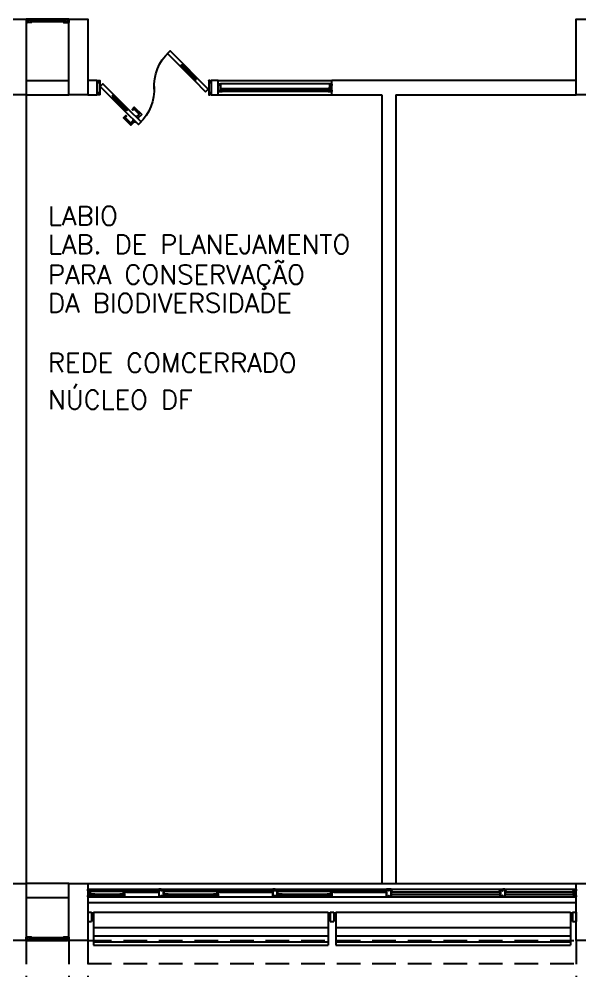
# Model space of a CAD drawing. Header units: millimetres. Extents: x 2686 to 2939, y 1294 to 1441.
# Drawn here: x 2766.4 to 2772.31, y 1304 to 1314.05 of the extents above; entities that cross this region are included whole.
import ezdxf

# ---------------------------------------------------------------- set-up
doc = ezdxf.new("R2010")
doc.units = ezdxf.units.MM
doc.linetypes.add('HIDDEN', pattern=[0.375, 0.25, -0.125])
for name, color, linetype in [('AR-ALV', 2, 'Continuous'), ('AR-ESQ', 1, 'Continuous'), ('AR-ESTC', 3, 'Continuous'), ('AR-PORTA', 1, 'Continuous'), ('AR-PROJ', 1, 'HIDDEN'), ('BR-LINHAS', 1, 'Continuous'), ('BR-MONTANTE', 242, 'Continuous'), ('BR-PAINEL', 1, 'Continuous'), ('BR-SUPORTE', 1, 'Continuous'), ('DT-ESQ-BAGUETE-C', 1, 'Continuous'), ('DT-ESQ-BAGUETE-V', 1, 'Continuous'), ('DT-ESQ-CHAPA DOBRADA-V', 1, 'Continuous'), ('DT-ESQ-MARCO-V', 1, 'Continuous'), ('DT-ESQ-PERFIL CADEIRA-C', 2, 'Continuous'), ('DT-ESQ-PERFIL CADEIRA-V', 2, 'Continuous'), ('DT-ESQ-PERFIL U SIMPLES-C', 2, 'Continuous'), ('DT-ESQ-PERFIL U-C', 2, 'Continuous'), ('DT-ESQ-PERFIL U-V', 1, 'Continuous'), ('DT-ESQ-VENEZIANA-C', 1, 'Continuous'), ('DT-ESQ-VENEZIANA-V', 1, 'Continuous'), ('DT-ESQ-VIDRO-C', 2, 'Continuous'), ('DT-TXTMOD', 1, 'Continuous'), ('maçaneta', 1, 'Continuous'), ('mov', 1, 'Continuous'), ('PG-PROJ', 1, 'HIDDEN'), ('PM-PERFIL U-C', 2, 'Continuous'), ('PM-VIDRO', 2, 'Continuous'), ('pm1', 2, 'Continuous'), ('pm2', 2, 'Continuous'), ('TEXTO', 2, 'Continuous')]:
    doc.layers.add(name, color=color, linetype=linetype)
doc.styles.add('S10', font='simplex.shx', dxfattribs={"height": 0.1})
doc.styles.add('UNB-100', font='simplex.shx', dxfattribs={"height": 0.2})

# ---------------------------------------------------------------- blocks, each defined once
blk = doc.blocks.new('EF39-P')
at = {"layer": 'DT-ESQ-BAGUETE-C', "ltscale": 0.1}
for points in [[(0.422, -0.08), (0.409, -0.08), (0.409, -0.078), (0.422, -0.078, 0.414214), (0.422, -0.078), (0.422, -0.067, 0.414214), (0.422, -0.067), (0.409, -0.067), (0.409, -0.065), (0.422, -0.065, -0.414214), (0.424, -0.067), (0.424, -0.078, -0.414214)], [(0.702, -0.08), (0.715, -0.08), (0.715, -0.078), (0.702, -0.078, -0.414214), (0.702, -0.078), (0.702, -0.067, -0.414214), (0.702, -0.067), (0.715, -0.067), (0.715, -0.065), (0.702, -0.065, 0.414214), (0.7, -0.067), (0.7, -0.078, 0.414214)], [(1.41, -0.08), (1.396, -0.08), (1.396, -0.078), (1.409, -0.078, 0.414214), (1.41, -0.078), (1.41, -0.067, 0.414214), (1.409, -0.067), (1.396, -0.067), (1.396, -0.065), (1.41, -0.065, -0.414214), (1.411, -0.067), (1.411, -0.078, -0.414214)], [(1.901, -0.08), (1.915, -0.08), (1.915, -0.078), (1.902, -0.078, -0.414214), (1.901, -0.078), (1.901, -0.067, -0.414214), (1.902, -0.067), (1.915, -0.067), (1.915, -0.065), (1.901, -0.065, 0.414214), (1.9, -0.067), (1.9, -0.078, 0.414214)], [(2.61, -0.08), (2.596, -0.08), (2.596, -0.078), (2.609, -0.078, 0.414214), (2.61, -0.078), (2.61, -0.067, 0.414214), (2.609, -0.067), (2.596, -0.067), (2.596, -0.065), (2.61, -0.065, -0.414214), (2.611, -0.067), (2.611, -0.078, -0.414214)], [(3.101, -0.08), (3.115, -0.08), (3.115, -0.078), (3.102, -0.078, -0.414214), (3.101, -0.078), (3.101, -0.067, -0.414214), (3.102, -0.067), (3.115, -0.067), (3.115, -0.065), (3.101, -0.065, 0.414214), (3.1, -0.067), (3.1, -0.078, 0.414214)], [(0.073, -0.125), (0.06, -0.125), (0.06, -0.124), (0.073, -0.124, 0.414214), (0.073, -0.123), (0.073, -0.112, 0.414214), (0.073, -0.112), (0.06, -0.112), (0.06, -0.11), (0.073, -0.11, -0.414214), (0.075, -0.112), (0.075, -0.124, -0.414214)], [(0.339, -0.125), (0.352, -0.125), (0.352, -0.124), (0.339, -0.124, -0.414214), (0.339, -0.123), (0.339, -0.112, -0.414214), (0.339, -0.112), (0.352, -0.112), (0.352, -0.11), (0.339, -0.11, 0.414214), (0.337, -0.112), (0.337, -0.124, 0.414214)], [(0.848, -0.125), (0.835, -0.125), (0.835, -0.124), (0.848, -0.124, 0.414214), (0.848, -0.123), (0.848, -0.112, 0.414214), (0.848, -0.112), (0.835, -0.112), (0.835, -0.11), (0.848, -0.11, -0.414214), (0.85, -0.112), (0.85, -0.124, -0.414214)], [(1.326, -0.125), (1.34, -0.125), (1.34, -0.124), (1.327, -0.124, -0.414214), (1.326, -0.123), (1.326, -0.112, -0.414214), (1.327, -0.112), (1.34, -0.112), (1.34, -0.11), (1.326, -0.11, 0.414214), (1.325, -0.112), (1.325, -0.124, 0.414214)], [(2.048, -0.125), (2.035, -0.125), (2.035, -0.124), (2.048, -0.124, 0.414214), (2.048, -0.123), (2.048, -0.112, 0.414214), (2.048, -0.112), (2.035, -0.112), (2.035, -0.11), (2.048, -0.11, -0.414214), (2.05, -0.112), (2.05, -0.124, -0.414214)], [(2.526, -0.125), (2.54, -0.125), (2.54, -0.124), (2.527, -0.124, -0.414214), (2.526, -0.123), (2.526, -0.112, -0.414214), (2.527, -0.112), (2.54, -0.112), (2.54, -0.11), (2.526, -0.11, 0.414214), (2.525, -0.112), (2.525, -0.124, 0.414214)]]:
    blk.add_lwpolyline(points, format="xyb", close=True, dxfattribs=at)
at = {"layer": 'DT-ESQ-BAGUETE-V', "ltscale": 0.1}
for p, q in [((0.422, -0.065), (0.702, -0.065)), ((1.41, -0.065), (1.901, -0.065)), ((2.61, -0.065), (3.101, -0.065)), ((0.073, -0.11), (0.339, -0.11)), ((0.848, -0.11), (1.326, -0.11)), ((2.048, -0.11), (2.526, -0.11))]:
    blk.add_line(p, q, dxfattribs=at)
at = {"layer": 'DT-ESQ-CHAPA DOBRADA-V', "ltscale": 0.1}
for p, q in [((0.025, -0.077), (0.374, -0.077)), ((0.025, -0.08), (0.374, -0.08)), ((0.8, -0.077), (1.361, -0.077)), ((0.8, -0.08), (1.361, -0.08)), ((2, -0.077), (2.561, -0.077)), ((2, -0.08), (2.561, -0.08))]:
    blk.add_line(p, q, dxfattribs=at)
at = {"layer": 'DT-ESQ-MARCO-V', "ltscale": 0.1}
for p, q in [((3.198, -0.06), (4.351, -0.06)), ((4.398, -0.06), (5.126, -0.06)), ((3.198, -0.14), (4.351, -0.14)), ((4.398, -0.14), (5.126, -0.14))]:
    blk.add_line(p, q, dxfattribs=at)
at = {"layer": 'DT-ESQ-PERFIL CADEIRA-C', "ltscale": 0.1}
for p, q in [((0.376, -0.088), (0.422, -0.088)), ((0.75, -0.088), (0.702, -0.088)), ((1.363, -0.088), (1.41, -0.088)), ((1.95, -0.088), (1.901, -0.088)), ((2.563, -0.088), (2.61, -0.088)), ((3.15, -0.088), (3.101, -0.088)), ((0.025, -0.134), (0.073, -0.134)), ((0.385, -0.134), (0.339, -0.134)), ((0.8, -0.134), (0.848, -0.134)), ((1.373, -0.134), (1.326, -0.134)), ((2, -0.134), (2.048, -0.134)), ((2.573, -0.134), (2.526, -0.134))]:
    blk.add_line(p, q, dxfattribs=at)
for points in [[(0.422, -0.087, -1), (0.422, -0.09), (0.376, -0.09, -0.414214), (0.374, -0.088), (0.374, -0.067, -0.414214), (0.376, -0.065), (0.407, -0.065, -0.414214), (0.409, -0.067), (0.409, -0.087)], [(0.409, -0.088, -0.198913), (0.408, -0.088, -0.198913), (0.407, -0.087), (0.407, -0.067, 0.414214), (0.407, -0.067), (0.376, -0.067, 0.414214), (0.375, -0.067), (0.375, -0.088, 0.414214), (0.376, -0.088)], [(0.702, -0.09), (0.75, -0.09), (0.75, -0.088), (0.715, -0.088, 0.198912), (0.716, -0.088, 0.198913), (0.716, -0.087), (0.716, -0.067, -0.414214), (0.717, -0.067), (0.75, -0.067), (0.75, -0.065), (0.716, -0.065, 0.414214), (0.715, -0.067), (0.715, -0.078), (0.715, -0.08), (0.715, -0.087), (0.702, -0.087, 1)], [(1.41, -0.087, -1), (1.41, -0.09), (1.363, -0.09, -0.414214), (1.361, -0.088), (1.361, -0.067, -0.414214), (1.363, -0.065), (1.395, -0.065, -0.414214), (1.396, -0.067), (1.396, -0.087)], [(1.396, -0.088, -0.198913), (1.395, -0.088, -0.198913), (1.395, -0.087), (1.395, -0.067, 0.414214), (1.394, -0.067), (1.363, -0.067, 0.414214), (1.363, -0.067), (1.363, -0.088, 0.414214), (1.363, -0.088)], [(1.901, -0.09), (1.95, -0.09), (1.95, -0.088), (1.915, -0.088, 0.198912), (1.916, -0.088, 0.198913), (1.916, -0.087), (1.916, -0.067, -0.414214), (1.917, -0.067), (1.95, -0.067), (1.95, -0.065), (1.916, -0.065, 0.414214), (1.915, -0.067), (1.915, -0.078), (1.915, -0.08), (1.915, -0.087), (1.901, -0.087, 1)], [(2.61, -0.087, -1), (2.61, -0.09), (2.563, -0.09, -0.414214), (2.561, -0.088), (2.561, -0.067, -0.414214), (2.563, -0.065), (2.595, -0.065, -0.414214), (2.596, -0.067), (2.596, -0.087)], [(2.596, -0.088, -0.198913), (2.595, -0.088, -0.198913), (2.595, -0.087), (2.595, -0.067, 0.414214), (2.594, -0.067), (2.563, -0.067, 0.414214), (2.563, -0.067), (2.563, -0.088, 0.414214), (2.563, -0.088)], [(3.101, -0.09), (3.15, -0.09), (3.15, -0.088), (3.115, -0.088, 0.198912), (3.116, -0.088, 0.198913), (3.116, -0.087), (3.116, -0.067, -0.414214), (3.117, -0.067), (3.15, -0.067), (3.15, -0.065), (3.116, -0.065, 0.414214), (3.115, -0.067), (3.115, -0.078), (3.115, -0.08), (3.115, -0.087), (3.101, -0.087, 1)], [(0.073, -0.135), (0.025, -0.135), (0.025, -0.134), (0.06, -0.134, -0.198912), (0.059, -0.133, -0.198913), (0.058, -0.132), (0.058, -0.112, 0.414214), (0.058, -0.112), (0.025, -0.112), (0.025, -0.11), (0.058, -0.11, -0.414214), (0.06, -0.112), (0.06, -0.124), (0.06, -0.125), (0.06, -0.132), (0.073, -0.132, -1)], [(0.339, -0.132, 1), (0.339, -0.135), (0.385, -0.135, 0.414214), (0.387, -0.133), (0.387, -0.112, 0.414214), (0.385, -0.11), (0.354, -0.11, 0.414214), (0.352, -0.112), (0.352, -0.132)], [(0.352, -0.134, 0.198913), (0.354, -0.133, 0.198913), (0.354, -0.132), (0.354, -0.112, -0.414214), (0.354, -0.112), (0.385, -0.112, -0.414214), (0.386, -0.112), (0.386, -0.133, -0.414214), (0.385, -0.134)], [(0.848, -0.135), (0.8, -0.135), (0.8, -0.134), (0.835, -0.134, -0.198912), (0.834, -0.133, -0.198913), (0.833, -0.132), (0.833, -0.112, 0.414214), (0.833, -0.112), (0.8, -0.112), (0.8, -0.11), (0.833, -0.11, -0.414214), (0.835, -0.112), (0.835, -0.124), (0.835, -0.125), (0.835, -0.132), (0.848, -0.132, -1)], [(1.326, -0.132, 1), (1.326, -0.135), (1.373, -0.135, 0.414214), (1.375, -0.133), (1.375, -0.112, 0.414214), (1.373, -0.11), (1.341, -0.11, 0.414214), (1.34, -0.112), (1.34, -0.132)], [(1.34, -0.134, 0.198913), (1.341, -0.133, 0.198913), (1.341, -0.132), (1.341, -0.112, -0.414214), (1.342, -0.112), (1.373, -0.112, -0.414214), (1.373, -0.112), (1.373, -0.133, -0.414214), (1.373, -0.134)], [(2.048, -0.135), (2, -0.135), (2, -0.134), (2.035, -0.134, -0.198912), (2.034, -0.133, -0.198913), (2.033, -0.132), (2.033, -0.112, 0.414214), (2.033, -0.112), (2, -0.112), (2, -0.11), (2.033, -0.11, -0.414214), (2.035, -0.112), (2.035, -0.124), (2.035, -0.125), (2.035, -0.132), (2.048, -0.132, -1)], [(2.526, -0.132, 1), (2.526, -0.135), (2.573, -0.135, 0.414214), (2.575, -0.133), (2.575, -0.112, 0.414214), (2.573, -0.11), (2.541, -0.11, 0.414214), (2.54, -0.112), (2.54, -0.132)], [(2.54, -0.134, 0.198913), (2.541, -0.133, 0.198913), (2.541, -0.132), (2.541, -0.112, -0.414214), (2.542, -0.112), (2.573, -0.112, -0.414214), (2.573, -0.112), (2.573, -0.133, -0.414214), (2.573, -0.134)]]:
    blk.add_lwpolyline(points, format="xyb", close=True, dxfattribs=at)
at = {"layer": 'DT-ESQ-PERFIL CADEIRA-V', "ltscale": 0.1}
for p, q in [((0.407, -0.09), (0.702, -0.09)), ((1.395, -0.09), (1.901, -0.09)), ((2.595, -0.09), (3.101, -0.09)), ((0.073, -0.135), (0.339, -0.135)), ((0.848, -0.135), (1.326, -0.135)), ((2.048, -0.135), (2.526, -0.135))]:
    blk.add_line(p, q, dxfattribs=at)
at = {"layer": 'DT-ESQ-PERFIL U SIMPLES-C', "ltscale": 0.1}
for points in [[(0.376, -0.102), (0.384, -0.102), (0.384, -0.1), (0.376, -0.1, -0.414214), (0.375, -0.1), (0.375, -0.092, -0.414214), (0.376, -0.091), (0.384, -0.091), (0.384, -0.09), (0.376, -0.09, 0.414214), (0.374, -0.092), (0.374, -0.1, 0.414214)], [(0.385, -0.098), (0.377, -0.098), (0.377, -0.1), (0.385, -0.1, -0.414214), (0.386, -0.1), (0.386, -0.108, -0.414214), (0.385, -0.108), (0.377, -0.108), (0.377, -0.11), (0.385, -0.11, 0.414214), (0.387, -0.108), (0.387, -0.1, 0.414214)], [(1.363, -0.102), (1.371, -0.102), (1.371, -0.1), (1.363, -0.1, -0.414214), (1.363, -0.1), (1.363, -0.092, -0.414214), (1.363, -0.091), (1.371, -0.091), (1.371, -0.09), (1.363, -0.09, 0.414214), (1.361, -0.092), (1.361, -0.1, 0.414214)], [(1.373, -0.098), (1.365, -0.098), (1.365, -0.1), (1.373, -0.1, -0.414214), (1.373, -0.1), (1.373, -0.108, -0.414214), (1.373, -0.108), (1.365, -0.108), (1.365, -0.11), (1.373, -0.11, 0.414214), (1.375, -0.108), (1.375, -0.1, 0.414214)], [(2.563, -0.102), (2.571, -0.102), (2.571, -0.1), (2.563, -0.1, -0.414214), (2.563, -0.1), (2.563, -0.092, -0.414214), (2.563, -0.091), (2.571, -0.091), (2.571, -0.09), (2.563, -0.09, 0.414214), (2.561, -0.092), (2.561, -0.1, 0.414214)], [(2.573, -0.098), (2.565, -0.098), (2.565, -0.1), (2.573, -0.1, -0.414214), (2.573, -0.1), (2.573, -0.108, -0.414214), (2.573, -0.108), (2.565, -0.108), (2.565, -0.11), (2.573, -0.11, 0.414214), (2.575, -0.108), (2.575, -0.1, 0.414214)]]:
    blk.add_lwpolyline(points, format="xyb", close=True, dxfattribs=at)
at = {"layer": 'DT-ESQ-PERFIL U-C', "ltscale": 0.1}
for points in [[(0, -0.062, -0.414214), (0.001, -0.06), (0.023, -0.06, -0.414214), (0.025, -0.062), (0.025, -0.139, -0.414214), (0.023, -0.14), (0.001, -0.14, -0.414214), (0, -0.139), (0, -0.125), (0.001, -0.125), (0.001, -0.138, 0.414214), (0.002, -0.139), (0.023, -0.139, 0.414214), (0.023, -0.138), (0.023, -0.062, 0.414214), (0.023, -0.062), (0.002, -0.062, 0.414214), (0.001, -0.062), (0.001, -0.075), (0, -0.075)], [(0.775, -0.062, 0.414214), (0.773, -0.06), (0.751, -0.06, 0.414214), (0.75, -0.062), (0.75, -0.139, 0.414214), (0.751, -0.14), (0.773, -0.14, 0.414214), (0.775, -0.139), (0.775, -0.125), (0.773, -0.125), (0.773, -0.138, -0.414214), (0.773, -0.139), (0.752, -0.139, -0.414214), (0.751, -0.138), (0.751, -0.062, -0.414214), (0.752, -0.062), (0.773, -0.062, -0.414214), (0.773, -0.062), (0.773, -0.075), (0.775, -0.075)], [(0.775, -0.062, -0.414214), (0.776, -0.06), (0.798, -0.06, -0.414214), (0.8, -0.062), (0.8, -0.139, -0.414214), (0.798, -0.14), (0.776, -0.14, -0.414214), (0.775, -0.139), (0.775, -0.125), (0.776, -0.125), (0.776, -0.138, 0.414214), (0.777, -0.139), (0.798, -0.139, 0.414214), (0.798, -0.138), (0.798, -0.062, 0.414214), (0.798, -0.062), (0.777, -0.062, 0.414214), (0.776, -0.062), (0.776, -0.075), (0.775, -0.075)], [(1.975, -0.062, 0.414214), (1.973, -0.06), (1.951, -0.06, 0.414214), (1.95, -0.062), (1.95, -0.139, 0.414214), (1.951, -0.14), (1.973, -0.14, 0.414214), (1.975, -0.139), (1.975, -0.125), (1.973, -0.125), (1.973, -0.138, -0.414214), (1.973, -0.139), (1.952, -0.139, -0.414214), (1.951, -0.138), (1.951, -0.062, -0.414214), (1.952, -0.062), (1.973, -0.062, -0.414214), (1.973, -0.062), (1.973, -0.075), (1.975, -0.075)], [(1.975, -0.062, -0.414214), (1.976, -0.06), (1.998, -0.06, -0.414214), (2, -0.062), (2, -0.139, -0.414214), (1.998, -0.14), (1.976, -0.14, -0.414214), (1.975, -0.139), (1.975, -0.125), (1.976, -0.125), (1.976, -0.138, 0.414214), (1.977, -0.139), (1.998, -0.139, 0.414214), (1.998, -0.138), (1.998, -0.062, 0.414214), (1.998, -0.062), (1.977, -0.062, 0.414214), (1.976, -0.062), (1.976, -0.075), (1.975, -0.075)], [(3.175, -0.062, 0.414214), (3.173, -0.06), (3.151, -0.06, 0.414214), (3.15, -0.062), (3.15, -0.139, 0.414214), (3.151, -0.14), (3.173, -0.14, 0.414214), (3.175, -0.139), (3.175, -0.125), (3.173, -0.125), (3.173, -0.138, -0.414214), (3.173, -0.139), (3.152, -0.139, -0.414214), (3.151, -0.138), (3.151, -0.062, -0.414214), (3.152, -0.062), (3.173, -0.062, -0.414214), (3.173, -0.062), (3.173, -0.075), (3.175, -0.075)], [(3.2, -0.123), (3.2, -0.086), (3.213, -0.086, 1), (3.213, -0.083), (3.2, -0.083), (3.2, -0.062, 0.414214), (3.198, -0.06), (3.176, -0.06, 0.414214), (3.175, -0.062), (3.175, -0.075), (3.176, -0.075), (3.176, -0.062), (3.198, -0.062), (3.198, -0.083, 0.414214), (3.2, -0.084, 0.414214), (3.198, -0.086), (3.198, -0.123), (3.198, -0.139), (3.176, -0.139), (3.176, -0.125), (3.175, -0.125), (3.175, -0.139, 0.414214), (3.176, -0.14), (3.198, -0.14, 0.414214), (3.2, -0.139)], [(3.215, -0.086), (3.201, -0.086, 0.414214), (3.2, -0.087), (3.2, -0.114, 0.414214), (3.201, -0.116), (3.215, -0.116), (3.215, -0.114), (3.201, -0.114), (3.201, -0.087), (3.215, -0.087)], [(4.35, -0.123), (4.35, -0.086), (4.336, -0.086, -1), (4.336, -0.083), (4.35, -0.083), (4.35, -0.062, -0.414214), (4.351, -0.06), (4.373, -0.06, -0.414214), (4.375, -0.062), (4.375, -0.075), (4.373, -0.075), (4.373, -0.062), (4.351, -0.062), (4.351, -0.083, -0.414214), (4.35, -0.084, -0.414214), (4.351, -0.086), (4.351, -0.123), (4.351, -0.139), (4.373, -0.139), (4.373, -0.125), (4.375, -0.125), (4.375, -0.139, -0.414214), (4.373, -0.14), (4.351, -0.14, -0.414214), (4.35, -0.139)], [(4.335, -0.086), (4.348, -0.086, -0.414214), (4.35, -0.087), (4.35, -0.114, -0.414214), (4.348, -0.116), (4.335, -0.116), (4.335, -0.114), (4.348, -0.114), (4.348, -0.087), (4.335, -0.087)], [(4.4, -0.123), (4.4, -0.086), (4.413, -0.086, 1), (4.413, -0.083), (4.4, -0.083), (4.4, -0.062, 0.414214), (4.398, -0.06), (4.376, -0.06, 0.414214), (4.375, -0.062), (4.375, -0.075), (4.376, -0.075), (4.376, -0.062), (4.398, -0.062), (4.398, -0.083, 0.414214), (4.4, -0.084, 0.414214), (4.398, -0.086), (4.398, -0.123), (4.398, -0.139), (4.376, -0.139), (4.376, -0.125), (4.375, -0.125), (4.375, -0.139, 0.414214), (4.376, -0.14), (4.398, -0.14, 0.414214), (4.4, -0.139)], [(4.415, -0.086), (4.401, -0.086, 0.414214), (4.4, -0.087), (4.4, -0.114, 0.414214), (4.401, -0.116), (4.415, -0.116), (4.415, -0.114), (4.401, -0.114), (4.401, -0.087), (4.415, -0.087)], [(5.125, -0.123), (5.125, -0.086), (5.111, -0.086, -1), (5.111, -0.083), (5.125, -0.083), (5.125, -0.062, -0.414214), (5.126, -0.06), (5.148, -0.06, -0.414214), (5.15, -0.062), (5.15, -0.075), (5.148, -0.075), (5.148, -0.062), (5.126, -0.062), (5.126, -0.083, -0.414214), (5.125, -0.084, -0.414214), (5.126, -0.086), (5.126, -0.123), (5.126, -0.139), (5.148, -0.139), (5.148, -0.125), (5.15, -0.125), (5.15, -0.139, -0.414214), (5.148, -0.14), (5.126, -0.14, -0.414214), (5.125, -0.139)], [(5.11, -0.086), (5.123, -0.086, -0.414214), (5.125, -0.087), (5.125, -0.114, -0.414214), (5.123, -0.116), (5.11, -0.116), (5.11, -0.114), (5.123, -0.114), (5.123, -0.087), (5.11, -0.087)]]:
    blk.add_lwpolyline(points, format="xyb", close=True, dxfattribs=at)
for points in [[(3.2, -0.084), (3.213, -0.084)], [(4.35, -0.084), (4.336, -0.084)], [(4.4, -0.084), (4.413, -0.084)], [(5.125, -0.084), (5.111, -0.084)]]:
    blk.add_lwpolyline(points, dxfattribs=at)
at = {"layer": 'DT-ESQ-PERFIL U-V', "ltscale": 0.1}
for p, q in [((0.023, -0.06), (0.751, -0.06)), ((0.798, -0.06), (1.951, -0.06)), ((1.998, -0.06), (3.151, -0.06)), ((0.023, -0.14), (0.751, -0.14)), ((0.798, -0.14), (1.951, -0.14)), ((1.998, -0.14), (3.151, -0.14))]:
    blk.add_line(p, q, dxfattribs=at)
at = {"layer": 'DT-ESQ-VENEZIANA-C', "ltscale": 0.1}
for p, q in [((3.201, -0.113), (4.348, -0.113)), ((3.201, -0.114), (4.348, -0.114)), ((4.401, -0.113), (5.123, -0.113)), ((4.401, -0.114), (5.123, -0.114))]:
    blk.add_line(p, q, dxfattribs=at)
at = {"layer": 'DT-ESQ-VENEZIANA-V', "ltscale": 0.1}
for p, q in [((3.201, -0.087), (4.348, -0.087)), ((4.401, -0.087), (5.123, -0.087))]:
    blk.add_line(p, q, dxfattribs=at)
at = {"layer": 'DT-ESQ-VIDRO-C', "ltscale": 0.1}
for points in [[(0.712, -0.085), (0.712, -0.082), (0.411, -0.082), (0.411, -0.085)], [(1.912, -0.085), (1.912, -0.082), (1.399, -0.082), (1.399, -0.085)], [(3.112, -0.085), (3.112, -0.082), (2.599, -0.082), (2.599, -0.085)], [(0.063, -0.13), (0.063, -0.127), (0.349, -0.127), (0.349, -0.13)], [(0.838, -0.13), (0.838, -0.127), (1.337, -0.127), (1.337, -0.13)], [(2.038, -0.13), (2.038, -0.127), (2.537, -0.127), (2.537, -0.13)]]:
    blk.add_lwpolyline(points, close=True, dxfattribs=at)
at = {"layer": 'DT-TXTMOD', "ltscale": 0.1, "style": 'S10', "flags": 3}
for tag, p in [('M01', (0.025, -0.28)), ('M02', (0.325, -0.28)), ('M03', (0.627, -0.28)), ('M04', (0.929, -0.28)), ('M05', (1.231, -0.28)), ('M06', (1.532, -0.28)), ('M07', (1.834, -0.28)), ('M08', (2.136, -0.28)), ('M09', (2.438, -0.28)), ('M10', (2.739, -0.28)), ('M11', (3.041, -0.28)), ('M12', (3.343, -0.28)), ('M13', (3.645, -0.28)), ('M14', (3.946, -0.28)), ('M15', (4.248, -0.28)), ('M16', (4.55, -0.28)), ('M17', (4.852, -0.28))]:
    blk.add_attdef(tag, p, '', height=0.1, dxfattribs=at)
blk = doc.blocks.new('EF01-P')
at = {"layer": 'DT-ESQ-BAGUETE-C', "ltscale": 0.1}
for points in [[(0.002, 0.035), (0.015, 0.035), (0.015, 0.033), (0.002, 0.033), (0.002, 0.005), (0.015, 0.005), (0.015, 0.004), (0.002, 0.004, -0.414214), (0, 0.005), (0, 0.033, -0.414214)], [(0.448, 0.035), (0.435, 0.035), (0.435, 0.033), (0.448, 0.033), (0.448, 0.005), (0.435, 0.005), (0.435, 0.004), (0.448, 0.004, 0.414214), (0.45, 0.005), (0.45, 0.033, 0.414214)]]:
    blk.add_lwpolyline(points, format="xyb", close=True, dxfattribs=at)
at = {"layer": 'DT-ESQ-PERFIL CADEIRA-C', "ltscale": 0.1}
for points in [[(0.01, 0.002), (0.01, 0.003), (0.002, 0.003, 1), (0.002, 0), (0.015, 0, 0.414214), (0.016, 0.002), (0.016, 0.033), (0.043, 0.033)], [(0.043, 0.006), (0.018, 0.006), (0.018, 0.016), (0.016, 0.016), (0.016, 0.006, 0.414214), (0.018, 0.005), (0.043, 0.005), (0.056, 0.005, 1), (0.056, 0.008), (0.043, 0.008), (0.043, 0.02), (0.043, 0.032), (0.056, 0.032, 1), (0.056, 0.035), (0.043, 0.035), (0.016, 0.035, 0.414214), (0.015, 0.033), (0.015, 0.002), (0.002, 0.002)], [(0.041, 0.02), (0.041, 0.032, -0.414214), (0.043, 0.033), (0.056, 0.033)], [(0.041, 0.02), (0.041, 0.008, 0.414214), (0.043, 0.006), (0.056, 0.006)], [(0.407, 0.006), (0.432, 0.006), (0.432, 0.016), (0.433, 0.016), (0.433, 0.006, -0.414214), (0.432, 0.005), (0.407, 0.005), (0.394, 0.005, -1), (0.394, 0.008), (0.407, 0.008), (0.407, 0.02), (0.407, 0.032), (0.394, 0.032, -1), (0.394, 0.035), (0.407, 0.035), (0.433, 0.035, -0.414214), (0.435, 0.033), (0.435, 0.002), (0.448, 0.002)], [(0.408, 0.02), (0.408, 0.032, 0.414214), (0.407, 0.033), (0.394, 0.033)], [(0.408, 0.02), (0.408, 0.008, -0.414214), (0.407, 0.006), (0.394, 0.006)], [(0.44, 0.002), (0.44, 0.003), (0.448, 0.003, -1), (0.448, 0), (0.435, 0, -0.414214), (0.433, 0.002), (0.433, 0.033), (0.407, 0.033)]]:
    blk.add_lwpolyline(points, format="xyb", dxfattribs=at)
at = {"layer": 'DT-ESQ-PERFIL CADEIRA-V', "ltscale": 0.1}
blk.add_line((0.015, 0), (0.435, 0), dxfattribs=at)
at = {"layer": 'DT-ESQ-VENEZIANA-C', "ltscale": 0.1}
for p, q in [((0.043, 0.011), (0.407, 0.011)), ((0.043, 0.009), (0.407, 0.009))]:
    blk.add_line(p, q, dxfattribs=at)
at = {"layer": 'DT-ESQ-VENEZIANA-V', "ltscale": 0.1}
blk.add_line((0.043, 0.031), (0.407, 0.031), dxfattribs=at)
blk = doc.blocks.new('BR-MODULO1')
at = {"layer": 'BR-LINHAS'}
for p, q in [((0.06, -0.265), (2.535, -0.265)), ((2.615, -0.265), (5.09, -0.265)), ((0.06, -0.352), (2.535, -0.352)), ((2.615, -0.352), (5.09, -0.352)), ((0.06, -0.415), (2.535, -0.415)), ((2.615, -0.415), (5.09, -0.415))]:
    blk.add_line(p, q, dxfattribs=at)
at = {"layer": 'BR-MONTANTE'}
for p, q in [((0, -0.1), (0, -0.2)), ((0, -0.1), (0.04, -0.1)), ((0.04, -0.1), (0.04, -0.2)), ((2.555, -0.1), (2.595, -0.1)), ((2.555, -0.1), (2.555, -0.2)), ((2.595, -0.1), (2.595, -0.2)), ((5.11, -0.1), (5.11, -0.2)), ((5.11, -0.1), (5.15, -0.1)), ((5.15, -0.1), (5.15, -0.2)), ((0, -0.2), (0.04, -0.2)), ((2.555, -0.2), (2.595, -0.2)), ((5.11, -0.2), (5.15, -0.2))]:
    blk.add_line(p, q, dxfattribs=at)
at = {"layer": 'BR-PAINEL'}
for p, q in [((0.06, -0.1), (2.535, -0.1)), ((0.06, -0.1), (0.06, -0.45)), ((2.535, -0.1), (2.535, -0.45)), ((2.615, -0.1), (2.615, -0.45)), ((2.615, -0.1), (5.09, -0.1)), ((5.09, -0.1), (5.09, -0.45)), ((0.06, -0.45), (2.535, -0.45)), ((2.615, -0.45), (5.09, -0.45))]:
    blk.add_line(p, q, dxfattribs=at)
at = {"layer": 'BR-SUPORTE'}
for p, q in [((0.04, -0.14), (0.06, -0.14)), ((0.04, -0.16), (0.06, -0.16)), ((0.05, -0.14), (0.05, -0.16)), ((2.535, -0.14), (2.555, -0.14)), ((2.535, -0.16), (2.555, -0.16)), ((2.545, -0.14), (2.545, -0.16)), ((2.615, -0.14), (2.595, -0.14)), ((2.615, -0.16), (2.595, -0.16)), ((2.605, -0.14), (2.605, -0.16)), ((5.09, -0.14), (5.11, -0.14)), ((5.09, -0.16), (5.11, -0.16)), ((5.1, -0.14), (5.1, -0.16))]:
    blk.add_line(p, q, dxfattribs=at)
blk = doc.blocks.new('PG-MODULO1-PJ-B')
at = {"layer": 'PG-PROJ'}
for p, q in [((0, 0), (0, -3)), ((5.55, 0), (5.55, -3)), ((0.2, 0), (5.35, 0)), ((0.2, 0), (0.2, -3)), ((5.35, 0), (5.35, -3)), ((0.2, -0.245), (5.35, -0.245)), ((0.2, -0.555), (5.35, -0.555)), ((0.2, -0.685), (5.35, -0.685)), ((0.2, -0.995), (5.35, -0.995)), ((0.2, -1.125), (5.35, -1.125)), ((0.2, -1.435), (5.35, -1.435)), ((0.2, -1.565), (5.35, -1.565)), ((0.2, -1.875), (5.35, -1.875)), ((0.2, -2.005), (5.35, -2.005)), ((0.2, -2.315), (5.35, -2.315)), ((0.2, -2.445), (5.35, -2.445)), ((0.2, -2.755), (5.35, -2.755)), ((0.2, -3), (0, -3)), ((5.35, -3), (5.55, -3))]:
    blk.add_line(p, q, dxfattribs=at)
blk = doc.blocks.new('EF05B-P')
at = {"layer": 'DT-ESQ-BAGUETE-C', "ltscale": 0.1}
for points in [[(0.039, -0.05), (0.0255, -0.05), (0.0255, -0.0485), (0.039, -0.0485), (0.039, -0.0365), (0.0255, -0.0365), (0.0255, -0.035), (0.039, -0.035, -0.4142136), (0.0405, -0.0365), (0.0405, -0.0485, -0.4142136)], [(1.161, -0.05), (1.1745, -0.05), (1.1745, -0.0485), (1.161, -0.0485), (1.161, -0.0365), (1.1745, -0.0365), (1.1745, -0.035), (1.161, -0.035, 0.4142136), (1.1595, -0.0365), (1.1595, -0.0485, 0.4142136)]]:
    blk.add_lwpolyline(points, format="xyb", close=True, dxfattribs=at)
at = {"layer": 'DT-ESQ-BAGUETE-V', "ltscale": 0.1}
blk.add_line((1.161, -0.05), (0.039, -0.05), dxfattribs=at)
at = {"layer": 'DT-ESQ-CHAPA DOBRADA-V', "ltscale": 0.1}
blk.add_line((1.16, -0.067), (0.04, -0.067), dxfattribs=at)
at = {"layer": 'DT-ESQ-MARCO-V', "ltscale": 0.1}
for p, q in [((0.0235, -0.035), (1.1765, -0.035)), ((0.0235, -0.115), (1.1765, -0.115))]:
    blk.add_line(p, q, dxfattribs=at)
at = {"layer": 'DT-ESQ-PERFIL U-C', "ltscale": 0.1}
for points in [[(0.025, -0.0655), (0.025, -0.0655, 0.4142136), (0.0235, -0.067), (0.0235, -0.1135), (0.0015, -0.1135), (0.0015, -0.1), (0, -0.1), (0, -0.1135, 0.4142136), (0.0015, -0.115), (0.0235, -0.115, 0.4142136), (0.025, -0.1135), (0.025, -0.067), (0.04, -0.067, 1), (0.04, -0.064), (0.025, -0.064), (0.025, -0.0365, 0.4142136), (0.0235, -0.035), (0.0015, -0.035, 0.4142136), (0, -0.0365), (0, -0.05), (0.0015, -0.05), (0.0015, -0.0365), (0.0235, -0.0365), (0.0235, -0.064, 0.4142136), (0.025, -0.0655), (0.04, -0.0655)], [(1.175, -0.0655), (1.175, -0.0655, -0.4142136), (1.1765, -0.067), (1.1765, -0.1135), (1.1985, -0.1135), (1.1985, -0.1), (1.2, -0.1), (1.2, -0.1135, -0.4142136), (1.1985, -0.115), (1.1765, -0.115, -0.4142136), (1.175, -0.1135), (1.175, -0.067), (1.16, -0.067, -1), (1.16, -0.064), (1.175, -0.064), (1.175, -0.0365, -0.4142136), (1.1765, -0.035), (1.1985, -0.035, -0.4142136), (1.2, -0.0365), (1.2, -0.05), (1.1985, -0.05), (1.1985, -0.0365), (1.1765, -0.0365), (1.1765, -0.064, -0.4142136), (1.175, -0.0655), (1.16, -0.0655)]]:
    blk.add_lwpolyline(points, format="xyb", dxfattribs=at)
at = {"layer": 'DT-ESQ-VIDRO-C', "ltscale": 0.1}
blk.add_lwpolyline([(0.027, -0.062), (0.027, -0.052), (1.173, -0.052), (1.173, -0.062)], close=True, dxfattribs=at)
at = {"layer": 'DT-TXTMOD', "ltscale": 0.1, "style": 'S10', "flags": 3}
blk.add_attdef('EF05B', (0.05, 0), '', height=0.1, dxfattribs=at)
blk = doc.blocks.new('PM7B')
at = {"layer": 'maçaneta'}
for points in [[(0.732, -0.208), (0.771, -0.247), (0.785, -0.233), (0.758, -0.206, -0.414214), (0.758, -0.204), (0.813, -0.148), (0.827, -0.162), (0.834, -0.155), (0.81, -0.13)], [(0.806, -0.282), (0.845, -0.321), (0.923, -0.243), (0.898, -0.219), (0.891, -0.226), (0.905, -0.24), (0.849, -0.295, -0.414214), (0.847, -0.295), (0.82, -0.268)], [(0.845, -0.321), (0.806, -0.282), (0.82, -0.268), (0.847, -0.295, 0.414214), (0.849, -0.295), (0.905, -0.24), (0.891, -0.226), (0.898, -0.219), (0.923, -0.243)]]:
    blk.add_lwpolyline(points, format="xyb", close=True, dxfattribs=at)
for points in [[(0.792, -0.226), (0.764, -0.254), (0.767, -0.258), (0.795, -0.229)], [(0.792, -0.226), (0.764, -0.254), (0.767, -0.258), (0.795, -0.229)], [(0.827, -0.261), (0.799, -0.289), (0.795, -0.286), (0.824, -0.258)], [(0.827, -0.261), (0.799, -0.289), (0.795, -0.286), (0.824, -0.258)]]:
    blk.add_lwpolyline(points, close=True, dxfattribs=at)
at = {"layer": 'mov'}
for centre, start, end in [((0.099, 0.089), 356.8029, 46.3992), ((1.101, 0.061), 176.8029, 226.3992)]:
    blk.add_arc(centre, 0.501, start, end, dxfattribs=at)
at = {"layer": 'PM-PERFIL U-C'}
for p, q in [((0, 0.12), (0, 0.139)), ((0.002, 0.12), (0, 0.12)), ((0.001, 0.14), (0.01, 0.14)), ((0.01, 0.138), (0.002, 0.138)), ((0.002, 0.138), (0.002, 0.12)), ((0.01, 0.14), (0.01, 0.149)), ((0.012, 0.15), (0.023, 0.15)), ((0.023, 0.148), (0.012, 0.148)), ((0.012, 0.148), (0.012, 0.14)), ((0.023, 0.148), (0.023, 0.002)), ((0.025, 0.149), (0.025, 0.001)), ((1.175, 0.149), (1.175, 0.001)), ((1.188, 0.15), (1.176, 0.15)), ((1.177, 0.148), (1.188, 0.148)), ((1.177, 0.148), (1.177, 0.002)), ((1.188, 0.148), (1.188, 0.14)), ((1.189, 0.138), (1.198, 0.138)), ((1.19, 0.14), (1.19, 0.149)), ((1.198, 0.14), (1.19, 0.14)), ((1.198, 0.138), (1.198, 0.12)), ((1.198, 0.12), (1.2, 0.12)), ((1.2, 0.12), (1.2, 0.139)), ((0, 0.012), (0, 0.03)), ((0, 0.03), (0.002, 0.03)), ((0.01, 0.01), (0.001, 0.01)), ((0.002, 0.03), (0.002, 0.012)), ((0.002, 0.012), (0.01, 0.012)), ((0.01, 0.001), (0.01, 0.01)), ((0.012, 0.01), (0.012, 0.002)), ((0.012, 0.002), (0.023, 0.002)), ((0.023, 0), (0.012, 0)), ((1.188, 0.002), (1.177, 0.002)), ((1.176, 0), (1.188, 0)), ((1.188, 0.01), (1.188, 0.002)), ((1.198, 0.012), (1.189, 0.012)), ((1.19, 0.01), (1.198, 0.01)), ((1.19, 0.001), (1.19, 0.01)), ((1.198, 0.03), (1.198, 0.012)), ((1.2, 0.03), (1.198, 0.03)), ((1.2, 0.012), (1.2, 0.03))]:
    blk.add_line(p, q, dxfattribs=at)
for centre, start, end in [((0.001, 0.139), 90, 180), ((0.012, 0.149), 90, 180), ((0.01, 0.14), 270, 0), ((0.023, 0.149), 0, 90), ((1.176, 0.149), 90, 180), ((1.188, 0.149), 0, 90), ((1.189, 0.14), 180, 270), ((1.198, 0.139), 0, 90), ((0.001, 0.012), 180, 270), ((0.01, 0.01), 0, 90), ((0.012, 0.001), 180, 270), ((0.023, 0.001), 269.9386, 0), ((1.176, 0.001), 180, 270.0614), ((1.189, 0.01), 90, 180), ((1.188, 0.001), 270, 0), ((1.198, 0.012), 270, 0)]:
    blk.add_arc(centre, 0.0015, start, end, dxfattribs=at)
at = {"layer": 'PM-VIDRO'}
for p, q in [((0.161, 0.171), (0.302, 0.312)), ((0.309, 0.305), (0.168, 0.164)), ((0.891, -0.155), (1.032, -0.014)), ((1.039, -0.021), (0.898, -0.162))]:
    blk.add_line(p, q, dxfattribs=at)
at = {"layer": 'pm1'}
for p, q in [((0.302, 0.312), (0.291, 0.323)), ((0.302, 0.312), (0.309, 0.319)), ((0.327, 0.302), (0.309, 0.319)), ((0.316, 0.312), (0.309, 0.305)), ((0.32, 0.294), (0.309, 0.305)), ((0.327, 0.302), (0.32, 0.294)), ((0.03, 0.061), (0.15, 0.181)), ((0.178, 0.153), (0.058, 0.033)), ((0.15, 0.181), (0.161, 0.171)), ((0.154, 0.164), (0.161, 0.171)), ((0.171, 0.146), (0.154, 0.164)), ((0.168, 0.164), (0.161, 0.157)), ((0.168, 0.164), (0.178, 0.153)), ((0.178, 0.153), (0.171, 0.146)), ((0.058, 0.033), (0.03, 0.061)), ((1.022, -0.003), (1.029, 0.004)), ((1.029, 0.004), (1.046, -0.014)), ((1.032, -0.014), (1.039, -0.007)), ((1.046, -0.014), (1.039, -0.021)), ((0.873, -0.152), (0.88, -0.144)), ((0.873, -0.152), (0.891, -0.169)), ((0.88, -0.144), (0.891, -0.155)), ((0.884, -0.162), (0.891, -0.155)), ((0.898, -0.162), (0.891, -0.169)), ((0.898, -0.162), (0.909, -0.173))]:
    blk.add_line(p, q, dxfattribs=at)
for points in [[(0.291, 0.323), (0.433, 0.464), (0.461, 0.436), (0.32, 0.294)], [(1.032, -0.014), (1.022, -0.003), (1.142, 0.117), (1.17, 0.089), (1.05, -0.031), (1.039, -0.021)], [(0.909, -0.173), (0.767, -0.314), (0.739, -0.286), (0.873, -0.152)]]:
    blk.add_lwpolyline(points, dxfattribs=at)
at = {"layer": 'pm2', "color": 1}
for p, q in [((0.15, 0.181), (0.291, 0.323)), ((0.32, 0.294), (0.178, 0.153)), ((0.88, -0.144), (1.022, -0.003)), ((1.05, -0.031), (0.909, -0.173))]:
    blk.add_line(p, q, dxfattribs=at)
blk = doc.blocks.new('EF01C-P')
at = {"layer": 'DT-ESQ-BAGUETE-C', "ltscale": 0.1}
for points in [[(0.002, 0.035), (0.015, 0.035), (0.015, 0.033), (0.002, 0.033), (0.002, 0.005), (0.015, 0.005), (0.015, 0.004), (0.002, 0.004, -0.414214), (0, 0.005), (0, 0.033, -0.414214)], [(0.448, 0.035), (0.435, 0.035), (0.435, 0.033), (0.448, 0.033), (0.448, 0.005), (0.435, 0.005), (0.435, 0.004), (0.448, 0.004, 0.414214), (0.45, 0.005), (0.45, 0.033, 0.414214)]]:
    blk.add_lwpolyline(points, format="xyb", close=True, dxfattribs=at)
at = {"layer": 'DT-ESQ-PERFIL CADEIRA-C', "ltscale": 0.1}
for points in [[(0.01, 0.002), (0.01, 0.003), (0.002, 0.003, 1), (0.002, 0), (0.015, 0, 0.414214), (0.016, 0.002), (0.016, 0.033), (0.043, 0.033)], [(0.043, 0.006), (0.018, 0.006), (0.018, 0.016), (0.016, 0.016), (0.016, 0.006, 0.414214), (0.018, 0.005), (0.043, 0.005), (0.056, 0.005, 1), (0.056, 0.008), (0.043, 0.008), (0.043, 0.02), (0.043, 0.032), (0.056, 0.032, 1), (0.056, 0.035), (0.043, 0.035), (0.016, 0.035, 0.414214), (0.015, 0.033), (0.015, 0.002), (0.002, 0.002)], [(0.041, 0.02), (0.041, 0.032, -0.414214), (0.043, 0.033), (0.056, 0.033)], [(0.041, 0.02), (0.041, 0.008, 0.414214), (0.043, 0.006), (0.056, 0.006)], [(0.407, 0.006), (0.432, 0.006), (0.432, 0.016), (0.433, 0.016), (0.433, 0.006, -0.414214), (0.432, 0.005), (0.407, 0.005), (0.394, 0.005, -1), (0.394, 0.008), (0.407, 0.008), (0.407, 0.02), (0.407, 0.032), (0.394, 0.032, -1), (0.394, 0.035), (0.407, 0.035), (0.433, 0.035, -0.414214), (0.435, 0.033), (0.435, 0.002), (0.448, 0.002)], [(0.408, 0.02), (0.408, 0.032, 0.414214), (0.407, 0.033), (0.394, 0.033)], [(0.408, 0.02), (0.408, 0.008, -0.414214), (0.407, 0.006), (0.394, 0.006)], [(0.44, 0.002), (0.44, 0.003), (0.448, 0.003, -1), (0.448, 0), (0.435, 0, -0.414214), (0.433, 0.002), (0.433, 0.033), (0.407, 0.033)]]:
    blk.add_lwpolyline(points, format="xyb", dxfattribs=at)
at = {"layer": 'DT-ESQ-PERFIL CADEIRA-V', "ltscale": 0.1}
blk.add_line((0.015, 0), (0.435, 0), dxfattribs=at)
at = {"layer": 'DT-ESQ-VENEZIANA-C', "ltscale": 0.1}
for p, q in [((0.043, 0.011), (0.407, 0.011)), ((0.043, 0.009), (0.407, 0.009))]:
    blk.add_line(p, q, dxfattribs=at)
at = {"layer": 'DT-ESQ-VENEZIANA-V', "ltscale": 0.1}
blk.add_line((0.043, 0.031), (0.407, 0.031), dxfattribs=at)
at = {"layer": 'DT-TXTMOD', "ltscale": 0.1, "style": 'S10', "flags": 3}
blk.add_attdef('EF01C', (0.021, -0.14), '', height=0.1, dxfattribs=at)

msp = doc.modelspace()

# ---------------------------------------------------------------- linework, layer by layer
at = {"layer": 'AR-ALV'}
for p, q in [((2766.471, 1313.4), (2766.921, 1313.4)), ((2768.421, 1313.4), (2768.421, 1313.25)), ((2768.496, 1313.4), (2768.421, 1313.4)), ((2768.496, 1313.25), (2768.496, 1313.4)), ((2772.271, 1313.4), (2769.696, 1313.4)), ((2769.696, 1313.25), (2769.696, 1313.4)), ((2766.471, 1313.25), (2766.921, 1313.25)), ((2766.471, 1313.25), (2766.471, 1304.925)), ((2768.421, 1313.25), (2768.496, 1313.25)), ((2769.696, 1313.25), (2770.221, 1313.25)), ((2770.221, 1313.25), (2770.221, 1304.925)), ((2770.371, 1313.25), (2770.371, 1304.925)), ((2770.371, 1313.25), (2772.271, 1313.25)), ((2766.921, 1304.925), (2766.471, 1304.925)), ((2770.221, 1304.925), (2770.371, 1304.925)), ((2766.921, 1304.775), (2766.471, 1304.775))]:
    msp.add_line(p, q, dxfattribs=at)
msp.add_lwpolyline([(2767.121, 1313.25), (2767.221, 1313.25), (2767.221, 1313.4), (2767.121, 1313.4)], dxfattribs=at)
at = {"layer": 'AR-ESQ'}
for p, q in [((2768.496, 1313.4), (2769.696, 1313.4)), ((2768.496, 1313.25), (2769.696, 1313.25)), ((2767.121, 1304.925), (2772.271, 1304.925)), ((2767.121, 1304.725), (2772.271, 1304.725))]:
    msp.add_line(p, q, dxfattribs=at)
at = {"layer": 'AR-ESTC'}
for points in [[(2766.271, 1313.25), (2766.271, 1314.05), (2766.471, 1314.05), (2766.471, 1313.25)], [(2766.921, 1313.25), (2766.921, 1314.05), (2767.121, 1314.05), (2767.121, 1313.25)], [(2772.271, 1313.25), (2772.271, 1314.05), (2772.471, 1314.05), (2772.471, 1313.25)], [(2766.271, 1304.325), (2766.271, 1304.925), (2766.471, 1304.925), (2766.471, 1304.325)], [(2766.921, 1304.325), (2766.921, 1304.925), (2767.121, 1304.925), (2767.121, 1304.325)], [(2772.271, 1304.325), (2772.271, 1304.925), (2772.471, 1304.925), (2772.471, 1304.325)]]:
    msp.add_lwpolyline(points, close=True, dxfattribs=at)

# ---------------------------------------------------------------- block references
at = {"layer": 'AR-ESQ', "rotation": 180}
for name, p in [('EF01-P', (2766.921, 1314.05)), ('EF05B-P', (2769.696, 1313.25))]:
    msp.add_blockref(name, p, dxfattribs=at)
at = {"layer": 'AR-ESQ'}
for name, p in [('EF39-P', (2767.121, 1304.925)), ('EF01C-P', (2766.471, 1304.325))]:
    msp.add_blockref(name, p, dxfattribs=at)
at = {"layer": 'AR-PORTA', "xscale": -1}
msp.add_blockref('PM7B', (2768.421, 1313.25), dxfattribs=at)
at = {"layer": 'AR-PORTA'}
msp.add_blockref('BR-MODULO1', (2767.121, 1304.725), dxfattribs=at)
at = {"layer": 'AR-PROJ'}
for p in [(2760.921, 1304.325), (2766.921, 1304.325)]:
    msp.add_blockref('PG-MODULO1-PJ-B', p, dxfattribs=at)

# ---------------------------------------------------------------- texts
at = {"layer": 'TEXTO', "style": 'UNB-100'}
for s, p in [('LABIO', (2766.701, 1311.873)), ('LAB. DE PLANEJAMENTO', (2766.701, 1311.573)), ('PARA CONSERVAÇÃO', (2766.701, 1311.253)), ('DA BIODIVERSIDADE', (2766.701, 1310.952)), ('REDE COMCERRADO', (2766.701, 1310.322)), ('NÚCLEO DF', (2766.7, 1309.932))]:
    msp.add_text(s, height=0.2, dxfattribs=at).set_placement(p)

doc.saveas('drawing.dxf')
